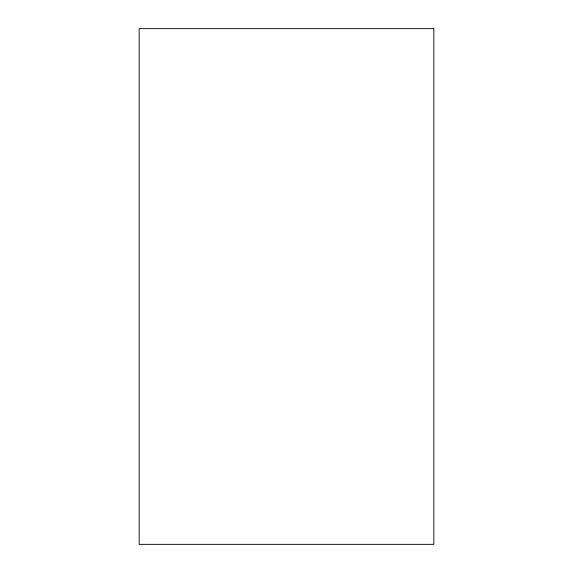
<?xml version="1.0" encoding="UTF-8"?>
<svg xmlns="http://www.w3.org/2000/svg" width="573" height="573" viewBox="0 0 573 573"><rect width="100%" height="100%" fill="white"/><g stroke="black" fill="none" stroke-linecap="round" stroke-linejoin="round"><path stroke-width="0.86" d="M433.84 28.65L139.16 28.65L139.16 544.35L433.84 544.35L433.84 28.65"/></g></svg>
